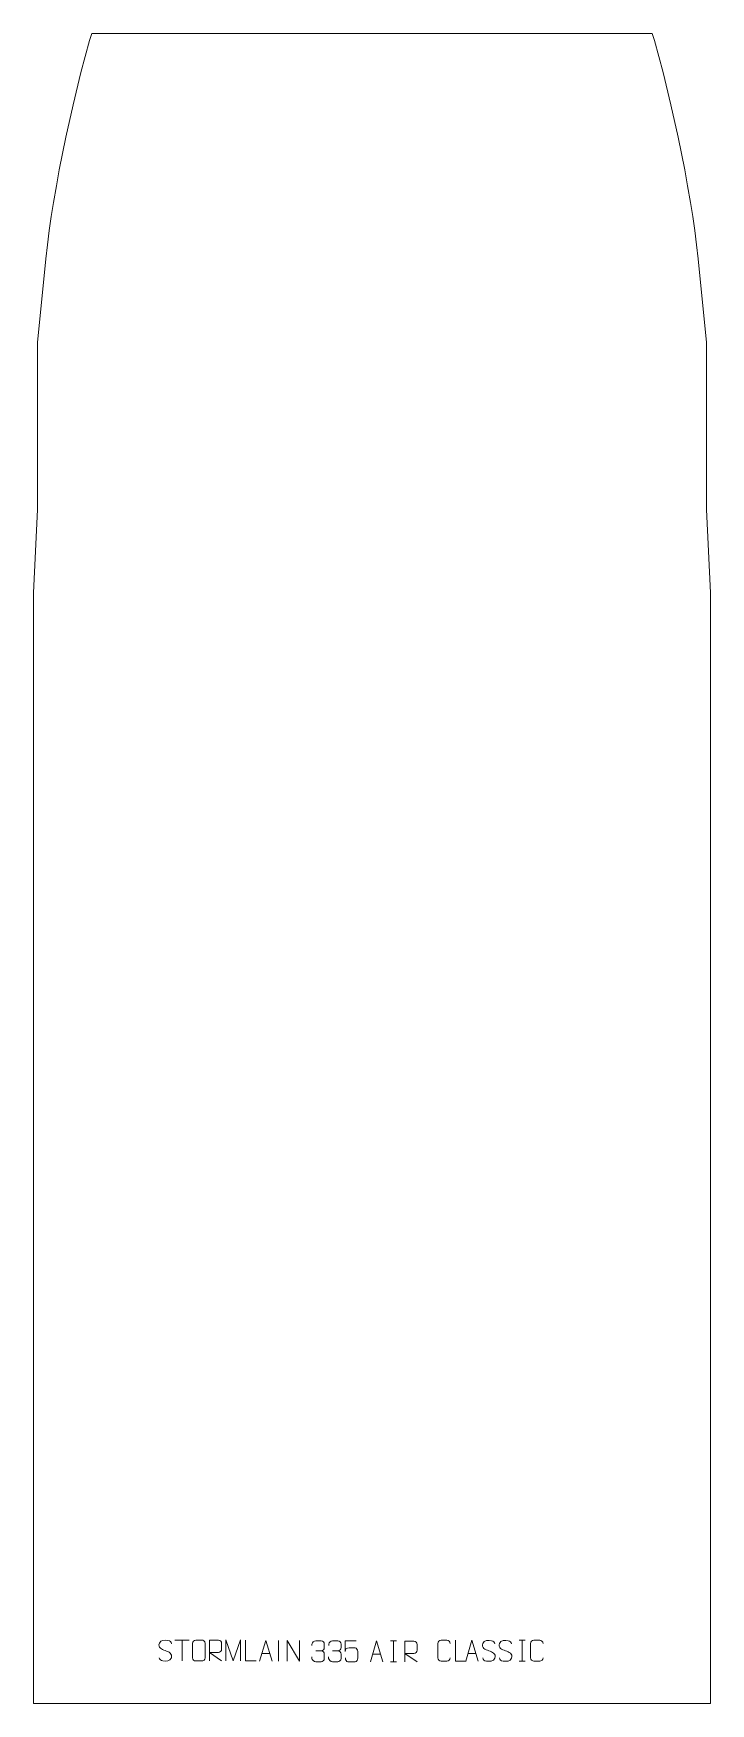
# Model space of a CAD drawing. Header units: millimetres. Extents: x -405 to 405, y -1165 to 835.
import ezdxf

# ---------------------------------------------------------------- set-up
doc = ezdxf.new("R2010")
doc.units = ezdxf.units.MM
doc.header["$MEASUREMENT"] = 0
doc.layers.add('layer 1', color=7, linetype='Continuous')

msp = doc.modelspace()

# ---------------------------------------------------------------- linework, layer by layer
at = {"layer": 'layer 1', "color": 242, "lineweight": 9}
msp.add_open_spline([(357.6055, 749.513), (357.6055, 749.513), (366.26, 710.6784), (366.26, 710.6784), (366.26, 710.6784), (366.26, 710.6784), (374.0672, 671.6637), (374.0672, 671.6637), (374.0672, 671.6637), (374.0672, 671.6637), (377.4426, 652.6486), (377.4426, 652.6486), (377.4426, 652.6486), (377.4426, 652.6486), (381.022, 632.4888), (381.022, 632.4888), (381.022, 632.4888), (381.022, 632.4888), (383.6789, 615.6739), (383.6789, 615.6739), (383.6789, 615.6739), (383.6789, 615.6739), (386.061, 598.8175), (386.061, 598.8175), (386.061, 598.8175), (386.061, 598.8175), (388.1675, 581.9253), (388.1675, 581.9253), (388.1675, 581.9253), (388.1675, 581.9253), (390.0001, 565), (390.0001, 565), (390.0001, 565), (390.0001, 565), (400, 465.0004), (400, 465.0004), (400, 465.0004), (400, 465.0004), (400, 265.0005), (400, 265.0005), (400, 265.0005), (400, 265.0005), (405, 165.0006), (405, 165.0006), (405, 165.0006), (405, 165.0006), (405, -1164.9994), (405, -1164.9994), (405, -1164.9994), (405, -1164.9994), (-404.9999, -1164.9994), (-404.9999, -1164.9994), (-404.9999, -1164.9994), (-404.9999, -1164.9994), (-404.9999, 165.0006), (-404.9999, 165.0006), (-404.9999, 165.0006), (-404.9999, 165.0006), (-400.0002, 265.0005), (-400.0002, 265.0005), (-400.0002, 265.0005), (-400.0002, 265.0005), (-400.0002, 465.0004), (-400.0002, 465.0004), (-400.0002, 465.0004), (-400.0002, 465.0004), (-390.0003, 565), (-390.0003, 565), (-390.0003, 565), (-390.0003, 565), (-388.1677, 581.9253), (-388.1677, 581.9253), (-388.1677, 581.9253), (-388.1677, 581.9253), (-386.0612, 598.8175), (-386.0612, 598.8175), (-386.0612, 598.8175), (-386.0612, 598.8175), (-383.6791, 615.6739), (-383.6791, 615.6739), (-383.6791, 615.6739), (-383.6791, 615.6739), (-381.0234, 632.4888), (-381.0234, 632.4888), (-381.0234, 632.4888), (-381.0234, 632.4888), (-377.4428, 652.6486), (-377.4428, 652.6486), (-377.4428, 652.6486), (-377.4428, 652.6486), (-374.0674, 671.6637), (-374.0674, 671.6637), (-374.0674, 671.6637), (-374.0674, 671.6637), (-366.2603, 710.6784), (-366.2603, 710.6784), (-366.2603, 710.6784), (-366.2603, 710.6784), (-357.6069, 749.513), (-357.6069, 749.513), (-357.6069, 749.513), (-357.6069, 749.513), (-348.1087, 788.1503), (-348.1087, 788.1503), (-348.1087, 788.1503), (-348.1087, 788.1503), (-337.7711, 826.5717), (-337.7711, 826.5717), (-337.7711, 826.5717), (-337.7711, 826.5717), (-335.3049, 835.0007), (-335.3049, 835.0007), (-335.3049, 835.0007), (-335.3049, 835.0007), (335.3046, 835.0007), (335.3046, 835.0007), (335.3046, 835.0007), (335.3046, 835.0007), (337.7708, 826.5717), (337.7708, 826.5717), (337.7708, 826.5717), (337.7708, 826.5717), (348.1085, 788.1503), (348.1085, 788.1503), (348.1085, 788.1503), (348.1085, 788.1503), (357.6055, 749.513), (357.6055, 749.513)], degree=3, knots=[0, 0, 0, 0, 0.03030303, 0.03030303, 0.03030303, 0.03030303, 0.060606061, 0.060606061, 0.060606061, 0.060606061, 0.090909091, 0.090909091, 0.090909091, 0.090909091, 0.121212121, 0.121212121, 0.121212121, 0.121212121, 0.151515152, 0.151515152, 0.151515152, 0.151515152, 0.181818182, 0.181818182, 0.181818182, 0.181818182, 0.212121212, 0.212121212, 0.212121212, 0.212121212, 0.242424242, 0.242424242, 0.242424242, 0.242424242, 0.272727273, 0.272727273, 0.272727273, 0.272727273, 0.303030303, 0.303030303, 0.303030303, 0.303030303, 0.333333333, 0.333333333, 0.333333333, 0.333333333, 0.363636364, 0.363636364, 0.363636364, 0.363636364, 0.393939394, 0.393939394, 0.393939394, 0.393939394, 0.424242424, 0.424242424, 0.424242424, 0.424242424, 0.454545455, 0.454545455, 0.454545455, 0.454545455, 0.484848485, 0.484848485, 0.484848485, 0.484848485, 0.515151515, 0.515151515, 0.515151515, 0.515151515, 0.545454545, 0.545454545, 0.545454545, 0.545454545, 0.575757576, 0.575757576, 0.575757576, 0.575757576, 0.606060606, 0.606060606, 0.606060606, 0.606060606, 0.636363636, 0.636363636, 0.636363636, 0.636363636, 0.666666667, 0.666666667, 0.666666667, 0.666666667, 0.696969697, 0.696969697, 0.696969697, 0.696969697, 0.727272727, 0.727272727, 0.727272727, 0.727272727, 0.757575758, 0.757575758, 0.757575758, 0.757575758, 0.787878788, 0.787878788, 0.787878788, 0.787878788, 0.818181818, 0.818181818, 0.818181818, 0.818181818, 0.848484848, 0.848484848, 0.848484848, 0.848484848, 0.878787879, 0.878787879, 0.878787879, 0.878787879, 0.909090909, 0.909090909, 0.909090909, 0.909090909, 0.939393939, 0.939393939, 0.939393939, 0.939393939, 1, 1, 1, 1], dxfattribs=at)
at = {"layer": 'layer 1', "color": 250, "lineweight": 9}
for points, knots in [([(-247.242, -1101.4682), (-251.4903, -1099.9978), (-256.3984, -1098.202), (-254.3933, -1092.6817), (-254.3933, -1092.6817), (-252.8898, -1088.5418), (-247.6762, -1088.9303), (-244.0726, -1089.5314), (-244.0726, -1089.5314), (-241.212, -1090.0086), (-240.3473, -1091.2218), (-240.0367, -1093.3059)], [0, 0, 0, 0, 0.25, 0.25, 0.25, 0.25, 0.5, 0.5, 0.5, 0.5, 1, 1, 1, 1]), ([(-210.8227, -1088.969), (-208.4566, -1088.969), (-206.0901, -1088.969), (-203.7236, -1088.969), (-203.7236, -1088.969), (-201.7431, -1088.9334), (-199.7171, -1090.4277), (-199.69, -1092.8698), (-199.69, -1092.8698), (-199.6904, -1098.6272), (-199.6904, -1104.385), (-199.69, -1110.1432), (-199.69, -1110.1432), (-199.8321, -1112.4708), (-201.5385, -1113.9531), (-203.7236, -1113.9639), (-203.7236, -1113.9639), (-206.096, -1113.9635), (-208.4684, -1113.9635), (-210.8404, -1113.9639), (-210.8404, -1113.9639), (-212.7989, -1114.0695), (-214.8053, -1112.1816), (-214.7939, -1110.1606), (-214.7939, -1110.1606), (-214.7935, -1104.38), (-214.7935, -1098.5997), (-214.7939, -1092.8199), (-214.7939, -1092.8199), (-214.7896, -1090.6779), (-213.0125, -1088.9554), (-210.8227, -1088.969)], [0, 0, 0, 0, 0.111111111, 0.111111111, 0.111111111, 0.111111111, 0.222222222, 0.222222222, 0.222222222, 0.222222222, 0.333333333, 0.333333333, 0.333333333, 0.333333333, 0.444444444, 0.444444444, 0.444444444, 0.444444444, 0.555555556, 0.555555556, 0.555555556, 0.555555556, 0.666666667, 0.666666667, 0.666666667, 0.666666667, 0.777777778, 0.777777778, 0.777777778, 0.777777778, 1, 1, 1, 1]), ([(-194.574, -1113.945), (-194.574, -1113.945), (-194.574, -1088.9915), (-194.574, -1088.9915), (-194.574, -1088.9915), (-190.9792, -1088.9915), (-187.3837, -1088.9915), (-183.7885, -1088.9915), (-183.7885, -1088.9915), (-181.4632, -1089.0292), (-179.9059, -1090.5192), (-179.91, -1092.8856), (-179.91, -1092.8856), (-179.9104, -1094.9211), (-179.9104, -1097.9805), (-179.91, -1100.0165), (-179.91, -1100.0165), (-179.9165, -1101.892), (-181.7288, -1103.8338), (-183.7383, -1103.8529), (-183.7383, -1103.8529), (-183.7383, -1103.8529), (-194.574, -1103.8529), (-194.574, -1103.8529), (-194.574, -1103.8529), (-194.574, -1103.8529), (-179.9193, -1113.945), (-179.9193, -1113.945)], [0, 0, 0, 0, 0.125, 0.125, 0.125, 0.125, 0.25, 0.25, 0.25, 0.25, 0.375, 0.375, 0.375, 0.375, 0.5, 0.5, 0.5, 0.5, 0.625, 0.625, 0.625, 0.625, 0.75, 0.75, 0.75, 0.75, 1, 1, 1, 1]), ([(-174.8747, -1113.6838), (-174.8747, -1113.6838), (-174.8747, -1088.7259), (-174.8747, -1088.7259), (-174.8747, -1088.7259), (-174.8747, -1088.7259), (-165.9496, -1113.6838), (-165.9496, -1113.6838), (-165.9496, -1113.6838), (-165.9496, -1113.6838), (-157.1897, -1088.7264), (-157.1897, -1088.7264), (-157.1897, -1088.7264), (-157.1897, -1088.7264), (-157.1897, -1113.6838), (-157.1897, -1113.6838)], [0, 0, 0, 0, 0.2, 0.2, 0.2, 0.2, 0.4, 0.4, 0.4, 0.4, 0.6, 0.6, 0.6, 0.6, 1, 1, 1, 1]), ([(-138.4609, -1113.9451), (-138.4609, -1113.9451), (-151.41, -1113.9451), (-151.41, -1113.9451), (-151.41, -1113.9451), (-151.41, -1113.9451), (-151.41, -1088.9915), (-151.41, -1088.9915)], [0, 0, 0, 0, 0.333333333, 0.333333333, 0.333333333, 0.333333333, 1, 1, 1, 1]), ([(-134.4766, -1114.3492), (-134.4766, -1114.3492), (-127.1056, -1089.3957), (-127.1056, -1089.3957), (-127.1056, -1089.3957), (-127.1056, -1089.3957), (-119.5357, -1114.3492), (-119.5357, -1114.3492)], [0, 0, 0, 0, 0.333333333, 0.333333333, 0.333333333, 0.333333333, 1, 1, 1, 1]), ([(-101.3336, -1114.3492), (-101.3336, -1114.3492), (-101.3336, -1089.3957), (-101.3336, -1089.3957), (-101.3336, -1089.3957), (-101.3336, -1089.3957), (-86.6788, -1114.3492), (-86.6788, -1114.3492), (-86.6788, -1114.3492), (-86.6788, -1114.3492), (-86.6788, -1089.3957), (-86.6788, -1089.3957)], [0, 0, 0, 0, 0.25, 0.25, 0.25, 0.25, 0.5, 0.5, 0.5, 0.5, 1, 1, 1, 1]), ([(-71.8141, -1095.6273), (-71.8141, -1095.6273), (-71.8141, -1093.7701), (-71.8141, -1093.7701), (-71.8141, -1093.7701), (-71.8284, -1092.0282), (-69.1639, -1089.9101), (-67.1048, -1089.9328), (-67.1048, -1089.9328), (-65.0407, -1089.9328), (-62.9767, -1089.9328), (-60.913, -1089.9328), (-60.913, -1089.9328), (-58.7185, -1089.924), (-57.1202, -1091.7708), (-57.0758, -1093.6829), (-57.0758, -1093.6829), (-57.0762, -1095.118), (-57.0762, -1096.5531), (-57.0758, -1097.9886), (-57.0758, -1097.9886), (-57.1244, -1099.6421), (-58.727, -1101.8721), (-60.9253, -1101.8621), (-60.9253, -1101.8621), (-58.7216, -1101.8733), (-57.1136, -1103.6765), (-57.0596, -1105.736), (-57.0596, -1105.736), (-57.06, -1107.5207), (-57.06, -1109.3054), (-57.0596, -1111.0905), (-57.0596, -1111.0905), (-57.0495, -1113.1519), (-59.1044, -1114.915), (-60.9253, -1114.9069), (-60.9253, -1114.9069), (-62.9906, -1114.9066), (-65.0558, -1114.9066), (-67.1214, -1114.9069), (-67.1214, -1114.9069), (-69.29, -1114.8954), (-71.821, -1112.4952), (-71.8396, -1111.0334), (-71.8396, -1111.0334), (-71.8396, -1111.0334), (-71.8396, -1109.1248), (-71.8396, -1109.1248)], [0, 0, 0, 0, 0.076923077, 0.076923077, 0.076923077, 0.076923077, 0.153846154, 0.153846154, 0.153846154, 0.153846154, 0.230769231, 0.230769231, 0.230769231, 0.230769231, 0.307692308, 0.307692308, 0.307692308, 0.307692308, 0.384615385, 0.384615385, 0.384615385, 0.384615385, 0.461538462, 0.461538462, 0.461538462, 0.461538462, 0.538461538, 0.538461538, 0.538461538, 0.538461538, 0.615384615, 0.615384615, 0.615384615, 0.615384615, 0.692307692, 0.692307692, 0.692307692, 0.692307692, 0.769230769, 0.769230769, 0.769230769, 0.769230769, 0.846153846, 0.846153846, 0.846153846, 0.846153846, 1, 1, 1, 1]), ([(-51.8141, -1095.6273), (-51.8141, -1095.6273), (-51.8141, -1093.7701), (-51.8141, -1093.7701), (-51.8141, -1093.7701), (-51.8284, -1092.0282), (-49.1639, -1089.9101), (-47.1048, -1089.9328), (-47.1048, -1089.9328), (-45.0407, -1089.9328), (-42.9767, -1089.9328), (-40.913, -1089.9328), (-40.913, -1089.9328), (-38.7185, -1089.924), (-37.1202, -1091.7708), (-37.0758, -1093.6829), (-37.0758, -1093.6829), (-37.0762, -1095.118), (-37.0762, -1096.5531), (-37.0758, -1097.9886), (-37.0758, -1097.9886), (-37.1244, -1099.6421), (-38.727, -1101.8721), (-40.9253, -1101.8621), (-40.9253, -1101.8621), (-38.7216, -1101.8733), (-37.1136, -1103.6765), (-37.0596, -1105.736), (-37.0596, -1105.736), (-37.06, -1107.5207), (-37.06, -1109.3054), (-37.0596, -1111.0905), (-37.0596, -1111.0905), (-37.0495, -1113.1519), (-39.1044, -1114.915), (-40.9253, -1114.9069), (-40.9253, -1114.9069), (-42.9906, -1114.9066), (-45.0558, -1114.9066), (-47.1214, -1114.9069), (-47.1214, -1114.9069), (-49.29, -1114.8954), (-51.821, -1112.4952), (-51.8396, -1111.0334), (-51.8396, -1111.0334), (-51.8396, -1111.0334), (-51.8396, -1109.1248), (-51.8396, -1109.1248)], [0, 0, 0, 0, 0.076923077, 0.076923077, 0.076923077, 0.076923077, 0.153846154, 0.153846154, 0.153846154, 0.153846154, 0.230769231, 0.230769231, 0.230769231, 0.230769231, 0.307692308, 0.307692308, 0.307692308, 0.307692308, 0.384615385, 0.384615385, 0.384615385, 0.384615385, 0.461538462, 0.461538462, 0.461538462, 0.461538462, 0.538461538, 0.538461538, 0.538461538, 0.538461538, 0.615384615, 0.615384615, 0.615384615, 0.615384615, 0.692307692, 0.692307692, 0.692307692, 0.692307692, 0.769230769, 0.769230769, 0.769230769, 0.769230769, 0.846153846, 0.846153846, 0.846153846, 0.846153846, 1, 1, 1, 1]), ([(-19.0555, -1089.965), (-19.0555, -1089.965), (-31.9072, -1089.965), (-31.9072, -1089.965), (-31.9072, -1089.965), (-31.9069, -1094.1956), (-31.9069, -1098.4265), (-31.9072, -1102.6577), (-31.9072, -1102.6577), (-31.9075, -1099.3476), (-30.2765, -1098.2758), (-27.4645, -1098.2153), (-27.4645, -1098.2153), (-25.0249, -1098.215), (-22.5854, -1098.215), (-20.1462, -1098.2153), (-20.1462, -1098.2153), (-18.4964, -1098.2085), (-17.0215, -1100.589), (-16.993, -1102.6577), (-16.993, -1102.6577), (-16.9933, -1105.245), (-16.9933, -1107.8326), (-16.993, -1110.4203), (-16.993, -1110.4203), (-16.9468, -1112.3797), (-18.4462, -1114.816), (-20.0721, -1114.8745), (-20.0721, -1114.8745), (-22.0286, -1114.8742), (-26.9236, -1114.8742), (-28.8806, -1114.8745), (-28.8806, -1114.8745), (-30.7261, -1114.8833), (-31.8332, -1112.9185), (-31.854, -1110.3674)], [0, 0, 0, 0, 0.1, 0.1, 0.1, 0.1, 0.2, 0.2, 0.2, 0.2, 0.3, 0.3, 0.3, 0.3, 0.4, 0.4, 0.4, 0.4, 0.5, 0.5, 0.5, 0.5, 0.6, 0.6, 0.6, 0.6, 0.7, 0.7, 0.7, 0.7, 0.8, 0.8, 0.8, 0.8, 1, 1, 1, 1]), ([(-1.9201, -1114.8965), (-1.9201, -1114.8965), (5.4509, -1089.943), (5.4509, -1089.943), (5.4509, -1089.943), (5.4509, -1089.943), (13.0208, -1114.8965), (13.0208, -1114.8965)], [0, 0, 0, 0, 0.333333333, 0.333333333, 0.333333333, 0.333333333, 1, 1, 1, 1]), ([(39.3278, -1115.1369), (39.3278, -1115.1369), (39.3278, -1090.1834), (39.3278, -1090.1834), (39.3278, -1090.1834), (42.9226, -1090.1834), (46.5181, -1090.1834), (50.1133, -1090.1834), (50.1133, -1090.1834), (52.4386, -1090.2211), (53.9959, -1091.7111), (53.9918, -1094.0775), (53.9918, -1094.0775), (53.9914, -1096.113), (53.9914, -1099.1724), (53.9918, -1101.2084), (53.9918, -1101.2084), (53.9853, -1103.0839), (52.173, -1105.0257), (50.1635, -1105.0448), (50.1635, -1105.0448), (50.1635, -1105.0448), (39.3278, -1105.0448), (39.3278, -1105.0448), (39.3278, -1105.0448), (39.3278, -1105.0448), (53.9825, -1115.1369), (53.9825, -1115.1369)], [0, 0, 0, 0, 0.125, 0.125, 0.125, 0.125, 0.25, 0.25, 0.25, 0.25, 0.375, 0.375, 0.375, 0.375, 0.5, 0.5, 0.5, 0.5, 0.625, 0.625, 0.625, 0.625, 0.75, 0.75, 0.75, 0.75, 1, 1, 1, 1]), ([(93.6138, -1110.3624), (93.474, -1112.6858), (91.7968, -1114.1654), (89.6491, -1114.1762), (89.6491, -1114.1762), (87.3172, -1114.1758), (84.9853, -1114.1758), (82.6538, -1114.1762), (82.6538, -1114.1762), (80.7288, -1114.2816), (78.7567, -1112.3971), (78.7679, -1110.3798), (78.7679, -1110.3798), (78.7683, -1104.6097), (78.7683, -1098.84), (78.7679, -1093.0707), (78.7679, -1093.0707), (78.7721, -1090.9326), (80.5188, -1089.2134), (82.6712, -1089.2269), (82.6712, -1089.2269), (84.9969, -1089.2269), (87.323, -1089.2269), (89.6491, -1089.2269), (89.6491, -1089.2269), (91.5957, -1089.1914), (93.5871, -1090.6829), (93.6138, -1093.1205)], [0, 0, 0, 0, 0.125, 0.125, 0.125, 0.125, 0.25, 0.25, 0.25, 0.25, 0.375, 0.375, 0.375, 0.375, 0.5, 0.5, 0.5, 0.5, 0.625, 0.625, 0.625, 0.625, 0.75, 0.75, 0.75, 0.75, 1, 1, 1, 1]), ([(112.6654, -1114.1802), (112.6654, -1114.1802), (99.7163, -1114.1802), (99.7163, -1114.1802), (99.7163, -1114.1802), (99.7163, -1114.1802), (99.7163, -1089.2266), (99.7163, -1089.2266)], [0, 0, 0, 0, 0.333333333, 0.333333333, 0.333333333, 0.333333333, 1, 1, 1, 1]), ([(112.2459, -1114.1801), (112.2459, -1114.1801), (119.6169, -1089.2266), (119.6169, -1089.2266), (119.6169, -1089.2266), (119.6169, -1089.2266), (127.1868, -1114.1801), (127.1868, -1114.1801)], [0, 0, 0, 0, 0.333333333, 0.333333333, 0.333333333, 0.333333333, 1, 1, 1, 1]), ([(139.7163, -1101.7034), (135.468, -1100.233), (130.5599, -1098.4372), (132.565, -1092.9169), (132.565, -1092.9169), (134.0685, -1088.777), (139.2821, -1089.1655), (142.8857, -1089.7666), (142.8857, -1089.7666), (145.7463, -1090.2438), (146.611, -1091.457), (146.9216, -1093.5411)], [0, 0, 0, 0, 0.25, 0.25, 0.25, 0.25, 0.5, 0.5, 0.5, 0.5, 1, 1, 1, 1]), ([(159.7163, -1101.7034), (155.468, -1100.233), (150.5599, -1098.4372), (152.565, -1092.9169), (152.565, -1092.9169), (154.0685, -1088.777), (159.2821, -1089.1655), (162.8857, -1089.7666), (162.8857, -1089.7666), (165.7463, -1090.2438), (166.611, -1091.457), (166.9216, -1093.5411)], [0, 0, 0, 0, 0.25, 0.25, 0.25, 0.25, 0.5, 0.5, 0.5, 0.5, 1, 1, 1, 1]), ([(204.6138, -1110.3624), (204.474, -1112.6858), (202.7968, -1114.1654), (200.6491, -1114.1762), (200.6491, -1114.1762), (198.3172, -1114.1758), (195.9853, -1114.1758), (193.6538, -1114.1762), (193.6538, -1114.1762), (191.7288, -1114.2816), (189.7567, -1112.3971), (189.7679, -1110.3798), (189.7679, -1110.3798), (189.7683, -1104.6097), (189.7683, -1098.84), (189.7679, -1093.0707), (189.7679, -1093.0707), (189.7721, -1090.9326), (191.5188, -1089.2134), (193.6712, -1089.2269), (193.6712, -1089.2269), (195.9969, -1089.2269), (198.323, -1089.2269), (200.6491, -1089.2269), (200.6491, -1089.2269), (202.5957, -1089.1914), (204.5871, -1090.6829), (204.6138, -1093.1205)], [0, 0, 0, 0, 0.125, 0.125, 0.125, 0.125, 0.25, 0.25, 0.25, 0.25, 0.375, 0.375, 0.375, 0.375, 0.5, 0.5, 0.5, 0.5, 0.625, 0.625, 0.625, 0.625, 0.75, 0.75, 0.75, 0.75, 1, 1, 1, 1]), ([(-247.242, -1101.4683), (-243.2234, -1103.115), (-238.1939, -1105.0033), (-240.0279, -1110.3636), (-240.0279, -1110.3636), (-241.4877, -1114.63), (-246.3985, -1114.3733), (-250.1246, -1113.8186), (-250.1246, -1113.8186), (-252.8746, -1113.4088), (-254.0955, -1112.1953), (-254.4735, -1110.0831)], [0, 0, 0, 0, 0.25, 0.25, 0.25, 0.25, 0.5, 0.5, 0.5, 0.5, 1, 1, 1, 1]), ([(139.7163, -1101.7035), (143.7349, -1103.3502), (148.7644, -1105.2385), (146.9304, -1110.5988), (146.9304, -1110.5988), (145.4706, -1114.8652), (140.5598, -1114.6085), (136.8337, -1114.0538), (136.8337, -1114.0538), (134.0837, -1113.644), (132.8628, -1112.4305), (132.4848, -1110.3183)], [0, 0, 0, 0, 0.25, 0.25, 0.25, 0.25, 0.5, 0.5, 0.5, 0.5, 1, 1, 1, 1]), ([(159.7163, -1101.7035), (163.7349, -1103.3502), (168.7644, -1105.2385), (166.9304, -1110.5988), (166.9304, -1110.5988), (165.4706, -1114.8652), (160.5598, -1114.6085), (156.8337, -1114.0538), (156.8337, -1114.0538), (154.0837, -1113.644), (152.8628, -1112.4305), (152.4848, -1110.3183)], [0, 0, 0, 0, 0.25, 0.25, 0.25, 0.25, 0.5, 0.5, 0.5, 0.5, 1, 1, 1, 1])]:
    msp.add_open_spline(points, degree=3, knots=knots, dxfattribs=at)
for points in [[(-235.7356, -1089.015), (-235.7356, -1089.015), (-218.7484, -1089.015), (-218.7484, -1089.015)], [(-227.2418, -1113.945), (-227.2418, -1113.945), (-227.2418, -1088.9915), (-227.2418, -1088.9915)], [(-112.0062, -1089.3854), (-112.0062, -1089.3854), (-112.0062, -1114.3595), (-112.0062, -1114.3595)], [(21.9663, -1089.943), (21.9663, -1089.943), (29.1344, -1089.943), (29.1344, -1089.943)], [(25.5503, -1089.943), (25.5503, -1089.943), (25.5503, -1114.8965), (25.5503, -1114.8965)], [(176.1323, -1089.2266), (176.1323, -1089.2266), (183.3004, -1089.2266), (183.3004, -1089.2266)], [(179.7163, -1089.2266), (179.7163, -1089.2266), (179.7163, -1114.1801), (179.7163, -1114.1801)], [(-131.754, -1105.0998), (-131.754, -1105.0998), (-122.2583, -1105.0998), (-122.2583, -1105.0998)], [(-67.1044, -1101.8725), (-67.1044, -1101.8725), (-60.908, -1101.8725), (-60.908, -1101.8725)], [(-47.1044, -1101.8725), (-47.1044, -1101.8725), (-40.908, -1101.8725), (-40.908, -1101.8725)], [(0.8025, -1105.6471), (0.8025, -1105.6471), (10.2982, -1105.6471), (10.2982, -1105.6471)], [(21.9663, -1114.8965), (21.9663, -1114.8965), (29.1344, -1114.8965), (29.1344, -1114.8965)], [(114.9685, -1104.9307), (114.9685, -1104.9307), (124.4642, -1104.9307), (124.4642, -1104.9307)], [(176.1323, -1114.1801), (176.1323, -1114.1801), (183.3004, -1114.1801), (183.3004, -1114.1801)]]:
    msp.add_open_spline(points, degree=3, dxfattribs=at)

doc.saveas('drawing.dxf')
